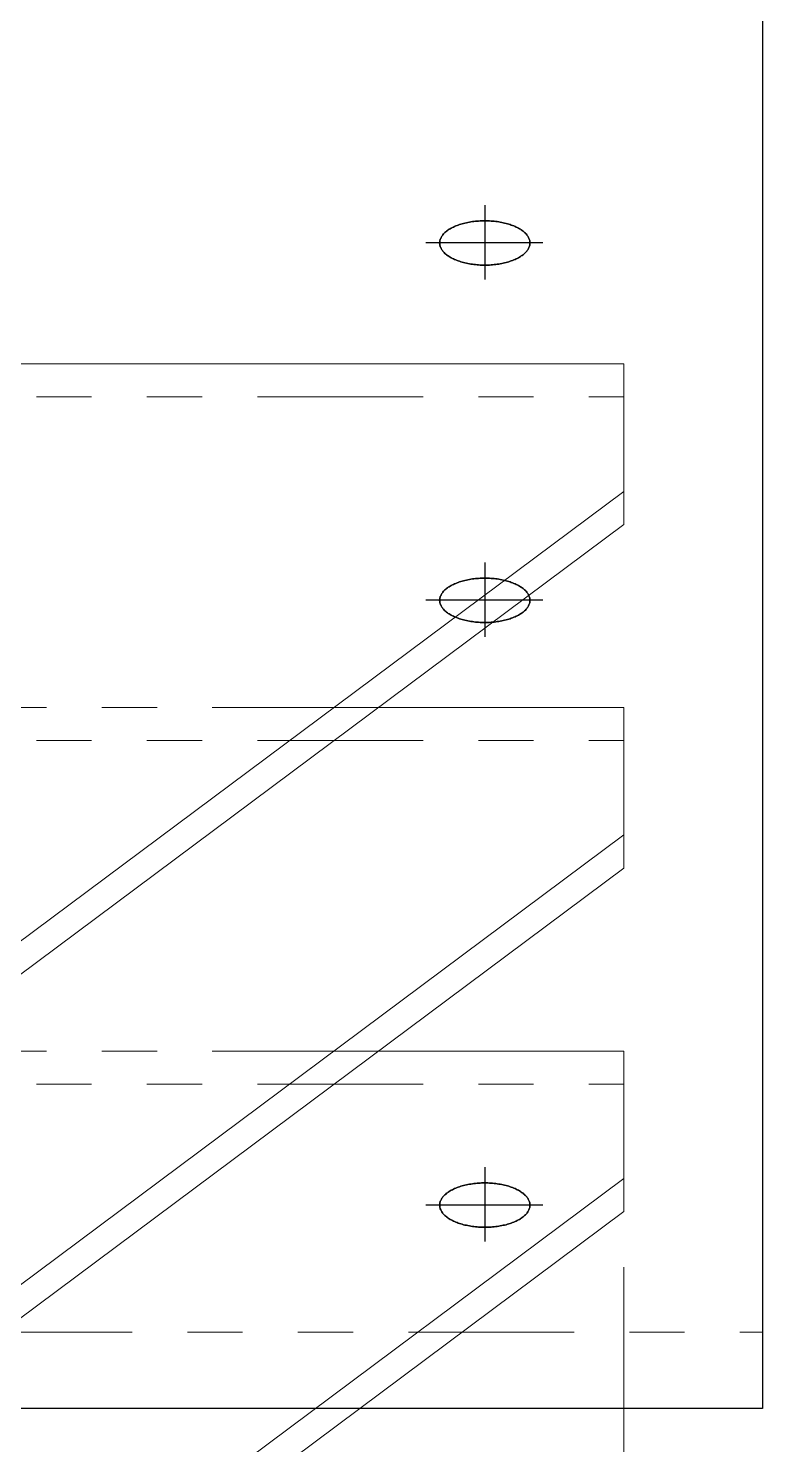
# Model space of a CAD drawing. Header units: millimetres. Extents: x -1604 to 1596, y -1101 to 1107.
# Drawn here: x -1077.1 to -971.4, y -208.9 to -4.8 of the extents above; entities that cross this region are included whole.
import ezdxf

# ---------------------------------------------------------------- set-up
doc = ezdxf.new("R2010")
doc.units = ezdxf.units.MM
doc.header["$LTSCALE"] = 8
for name, pattern in [('CENTER', [5.716318, 2.485356, -1.242678, 0.745607, -1.242678]), ('DIVIDE', [7.953138, 2.982427, -0.994142, 0.994142, -0.994142, 0.994142, -0.994142]), ('PHANTOM', [7.704603, 2.485356, -1.242678, 0.745607, -1.242678, 0.745607, -1.242678])]:
    doc.linetypes.add(name, pattern=pattern)

# ---------------------------------------------------------------- blocks, each defined once
blk = doc.blocks.new('DC_GROUP_22')
at = {"color": 4, "linetype": 'CENTER'}
for p, q in [((-1011.38, -30.31), (-1011.38, -41)), ((-1003, -35.75), (-1019.85, -35.75)), ((-1011.38, -81.79), (-1011.38, -92.49)), ((-1003, -87.24), (-1019.85, -87.24)), ((-1011.38, -168.93), (-1011.38, -179.62)), ((-1003, -174.38), (-1019.85, -174.38))]:
    blk.add_line(p, q, dxfattribs=at)
at = {"color": 4, "linetype": 'PHANTOM'}
for p, q in [((-1011.38, -30.31), (-1011.38, -41)), ((-1012.95, -32.65), (-1012.73, -32.63)), ((-1012.73, -32.63), (-1012.95, -32.65)), ((-1012.73, -32.63), (-1012.5, -32.61)), ((-1012.5, -32.61), (-1012.73, -32.63)), ((-1012.5, -32.61), (-1012.28, -32.59)), ((-1012.28, -32.59), (-1012.5, -32.61)), ((-1012.28, -32.59), (-1012.06, -32.58)), ((-1012.06, -32.58), (-1012.28, -32.59)), ((-1012.06, -32.58), (-1011.83, -32.57)), ((-1011.83, -32.57), (-1012.06, -32.58)), ((-1011.83, -32.57), (-1011.6, -32.56)), ((-1011.6, -32.56), (-1011.83, -32.57)), ((-1011.6, -32.56), (-1011.38, -32.56)), ((-1011.38, -32.56), (-1011.6, -32.56)), ((-1011.38, -32.56), (-1011.15, -32.56)), ((-1011.15, -32.56), (-1011.38, -32.56)), ((-1011.15, -32.56), (-1010.92, -32.57)), ((-1010.92, -32.57), (-1011.15, -32.56)), ((-1010.92, -32.57), (-1010.7, -32.58)), ((-1010.7, -32.58), (-1010.92, -32.57)), ((-1010.7, -32.58), (-1010.47, -32.59)), ((-1010.47, -32.59), (-1010.7, -32.58)), ((-1010.47, -32.59), (-1010.25, -32.61)), ((-1010.25, -32.61), (-1010.47, -32.59)), ((-1010.25, -32.61), (-1010.02, -32.63)), ((-1010.02, -32.63), (-1010.25, -32.61)), ((-1010.02, -32.63), (-1009.8, -32.65)), ((-1009.8, -32.65), (-1010.02, -32.63)), ((-1017.56, -34.77), (-1017.48, -34.66)), ((-1017.48, -34.66), (-1017.56, -34.77)), ((-1017.48, -34.66), (-1017.4, -34.56)), ((-1017.4, -34.56), (-1017.48, -34.66)), ((-1017.4, -34.56), (-1017.31, -34.45)), ((-1017.31, -34.45), (-1017.4, -34.56)), ((-1017.31, -34.45), (-1017.22, -34.35)), ((-1017.22, -34.35), (-1017.31, -34.45)), ((-1017.22, -34.35), (-1017.11, -34.25)), ((-1017.11, -34.25), (-1017.22, -34.35)), ((-1017.11, -34.25), (-1017, -34.16)), ((-1017, -34.16), (-1017.11, -34.25)), ((-1017, -34.16), (-1016.89, -34.06)), ((-1016.89, -34.06), (-1017, -34.16)), ((-1016.89, -34.06), (-1016.76, -33.97)), ((-1016.76, -33.97), (-1016.89, -34.06)), ((-1016.76, -33.97), (-1016.63, -33.88)), ((-1016.63, -33.88), (-1016.76, -33.97)), ((-1016.63, -33.88), (-1016.5, -33.79)), ((-1016.5, -33.79), (-1016.63, -33.88)), ((-1016.5, -33.79), (-1016.36, -33.7)), ((-1016.36, -33.7), (-1016.5, -33.79)), ((-1016.36, -33.7), (-1016.21, -33.62)), ((-1016.21, -33.62), (-1016.36, -33.7)), ((-1016.21, -33.62), (-1016.05, -33.54)), ((-1016.05, -33.54), (-1016.21, -33.62)), ((-1016.05, -33.54), (-1015.89, -33.46)), ((-1015.89, -33.46), (-1016.05, -33.54)), ((-1015.89, -33.46), (-1015.73, -33.38)), ((-1015.73, -33.38), (-1015.89, -33.46)), ((-1015.73, -33.38), (-1015.55, -33.31)), ((-1015.55, -33.31), (-1015.73, -33.38)), ((-1015.55, -33.31), (-1015.38, -33.24)), ((-1015.38, -33.24), (-1015.55, -33.31)), ((-1015.38, -33.24), (-1015.2, -33.17)), ((-1015.2, -33.17), (-1015.38, -33.24)), ((-1015.2, -33.17), (-1015.01, -33.11)), ((-1015.01, -33.11), (-1015.2, -33.17)), ((-1015.01, -33.11), (-1014.82, -33.05)), ((-1014.82, -33.05), (-1015.01, -33.11)), ((-1014.82, -33.05), (-1014.63, -32.99)), ((-1014.63, -32.99), (-1014.82, -33.05)), ((-1014.63, -32.99), (-1014.43, -32.93)), ((-1014.43, -32.93), (-1014.63, -32.99)), ((-1014.43, -32.93), (-1014.23, -32.88)), ((-1014.23, -32.88), (-1014.43, -32.93)), ((-1014.23, -32.88), (-1014.02, -32.84)), ((-1014.02, -32.84), (-1014.23, -32.88)), ((-1014.02, -32.84), (-1013.81, -32.79)), ((-1013.81, -32.79), (-1014.02, -32.84)), ((-1013.81, -32.79), (-1013.6, -32.75)), ((-1013.6, -32.75), (-1013.81, -32.79)), ((-1013.6, -32.75), (-1013.38, -32.72)), ((-1013.38, -32.72), (-1013.6, -32.75)), ((-1013.38, -32.72), (-1013.17, -32.68)), ((-1013.17, -32.68), (-1013.38, -32.72)), ((-1013.17, -32.68), (-1012.95, -32.65)), ((-1012.95, -32.65), (-1013.17, -32.68)), ((-1009.8, -32.65), (-1009.58, -32.68)), ((-1009.58, -32.68), (-1009.8, -32.65)), ((-1009.58, -32.68), (-1009.37, -32.72)), ((-1009.37, -32.72), (-1009.58, -32.68)), ((-1009.37, -32.72), (-1009.15, -32.75)), ((-1009.15, -32.75), (-1009.37, -32.72)), ((-1009.15, -32.75), (-1008.94, -32.79)), ((-1008.94, -32.79), (-1009.15, -32.75)), ((-1008.94, -32.79), (-1008.73, -32.84)), ((-1008.73, -32.84), (-1008.94, -32.79)), ((-1008.73, -32.84), (-1008.53, -32.88)), ((-1008.53, -32.88), (-1008.73, -32.84)), ((-1008.53, -32.88), (-1008.32, -32.93)), ((-1008.32, -32.93), (-1008.53, -32.88)), ((-1008.32, -32.93), (-1008.13, -32.99)), ((-1008.13, -32.99), (-1008.32, -32.93)), ((-1008.13, -32.99), (-1007.93, -33.05)), ((-1007.93, -33.05), (-1008.13, -32.99)), ((-1007.93, -33.05), (-1007.74, -33.11)), ((-1007.74, -33.11), (-1007.93, -33.05)), ((-1007.74, -33.11), (-1007.56, -33.17)), ((-1007.56, -33.17), (-1007.74, -33.11)), ((-1007.56, -33.17), (-1007.37, -33.24)), ((-1007.37, -33.24), (-1007.56, -33.17)), ((-1007.37, -33.24), (-1007.2, -33.31)), ((-1007.2, -33.31), (-1007.37, -33.24)), ((-1007.2, -33.31), (-1007.03, -33.38)), ((-1007.03, -33.38), (-1007.2, -33.31)), ((-1007.03, -33.38), (-1006.86, -33.46)), ((-1006.86, -33.46), (-1007.03, -33.38)), ((-1006.86, -33.46), (-1006.7, -33.54)), ((-1006.7, -33.54), (-1006.86, -33.46)), ((-1006.7, -33.54), (-1006.55, -33.62)), ((-1006.55, -33.62), (-1006.7, -33.54)), ((-1006.55, -33.62), (-1006.4, -33.7)), ((-1006.4, -33.7), (-1006.55, -33.62)), ((-1006.4, -33.7), (-1006.25, -33.79)), ((-1006.25, -33.79), (-1006.4, -33.7)), ((-1006.25, -33.79), (-1006.12, -33.88)), ((-1006.12, -33.88), (-1006.25, -33.79)), ((-1006.12, -33.88), (-1005.99, -33.97)), ((-1005.99, -33.97), (-1006.12, -33.88)), ((-1005.99, -33.97), (-1005.86, -34.06)), ((-1005.86, -34.06), (-1005.99, -33.97)), ((-1005.86, -34.06), (-1005.75, -34.16)), ((-1005.75, -34.16), (-1005.86, -34.06)), ((-1005.75, -34.16), (-1005.64, -34.25)), ((-1005.64, -34.25), (-1005.75, -34.16)), ((-1005.64, -34.25), (-1005.53, -34.35)), ((-1005.53, -34.35), (-1005.64, -34.25)), ((-1005.53, -34.35), (-1005.44, -34.45)), ((-1005.44, -34.45), (-1005.53, -34.35)), ((-1005.44, -34.45), (-1005.35, -34.56)), ((-1005.35, -34.56), (-1005.44, -34.45)), ((-1005.35, -34.56), (-1005.27, -34.66)), ((-1005.27, -34.66), (-1005.35, -34.56)), ((-1005.27, -34.66), (-1005.19, -34.77)), ((-1005.19, -34.77), (-1005.27, -34.66)), ((-1017.88, -35.75), (-1017.87, -35.64)), ((-1017.87, -35.64), (-1017.88, -35.75)), ((-1017.86, -35.98), (-1017.88, -35.75)), ((-1017.88, -35.75), (-1017.87, -35.87)), ((-1017.87, -35.64), (-1017.86, -35.53)), ((-1017.86, -35.53), (-1017.87, -35.64)), ((-1017.87, -35.87), (-1017.86, -35.98)), ((-1017.86, -35.53), (-1017.84, -35.42)), ((-1017.84, -35.42), (-1017.86, -35.53)), ((-1017.84, -36.09), (-1017.86, -35.98)), ((-1017.86, -35.98), (-1017.84, -36.09)), ((-1017.84, -35.42), (-1017.81, -35.31)), ((-1017.81, -35.31), (-1017.84, -35.42)), ((-1017.81, -36.2), (-1017.84, -36.09)), ((-1017.84, -36.09), (-1017.81, -36.2)), ((-1017.81, -35.31), (-1017.78, -35.2)), ((-1017.78, -35.2), (-1017.81, -35.31)), ((-1017.78, -36.31), (-1017.81, -36.2)), ((-1017.81, -36.2), (-1017.78, -36.31)), ((-1017.78, -35.2), (-1017.73, -35.09)), ((-1017.73, -35.09), (-1017.78, -35.2)), ((-1017.73, -36.42), (-1017.78, -36.31)), ((-1017.78, -36.31), (-1017.73, -36.42)), ((-1017.73, -35.09), (-1017.68, -34.98)), ((-1017.68, -34.98), (-1017.73, -35.09)), ((-1017.68, -36.53), (-1017.73, -36.42)), ((-1017.73, -36.42), (-1017.68, -36.53)), ((-1017.68, -34.98), (-1017.62, -34.87)), ((-1017.62, -34.87), (-1017.68, -34.98)), ((-1017.62, -36.63), (-1017.68, -36.53)), ((-1017.68, -36.53), (-1017.62, -36.63)), ((-1017.62, -34.87), (-1017.56, -34.77)), ((-1017.56, -34.77), (-1017.62, -34.87)), ((-1017.56, -36.74), (-1017.62, -36.63)), ((-1017.62, -36.63), (-1017.56, -36.74)), ((-1005.19, -34.77), (-1005.13, -34.87)), ((-1005.13, -34.87), (-1005.19, -34.77)), ((-1005.13, -36.63), (-1005.19, -36.74)), ((-1005.19, -36.74), (-1005.13, -36.63)), ((-1005.13, -34.87), (-1005.07, -34.98)), ((-1005.07, -34.98), (-1005.13, -34.87)), ((-1005.07, -36.53), (-1005.13, -36.63)), ((-1005.13, -36.63), (-1005.07, -36.53)), ((-1005.07, -34.98), (-1005.02, -35.09)), ((-1005.02, -35.09), (-1005.07, -34.98)), ((-1005.02, -36.42), (-1005.07, -36.53)), ((-1005.07, -36.53), (-1005.02, -36.42)), ((-1005.02, -35.09), (-1004.97, -35.2)), ((-1004.97, -35.2), (-1005.02, -35.09)), ((-1004.97, -36.31), (-1005.02, -36.42)), ((-1005.02, -36.42), (-1004.97, -36.31)), ((-1004.97, -35.2), (-1004.94, -35.31)), ((-1004.94, -35.31), (-1004.97, -35.2)), ((-1004.94, -36.2), (-1004.97, -36.31)), ((-1004.97, -36.31), (-1004.94, -36.2)), ((-1004.94, -35.31), (-1004.91, -35.42)), ((-1004.91, -35.42), (-1004.94, -35.31)), ((-1004.91, -36.09), (-1004.94, -36.2)), ((-1004.94, -36.2), (-1004.91, -36.09)), ((-1004.91, -35.42), (-1004.89, -35.53)), ((-1004.89, -35.53), (-1004.91, -35.42)), ((-1004.89, -35.98), (-1004.91, -36.09)), ((-1004.91, -36.09), (-1004.89, -35.98)), ((-1004.89, -35.53), (-1004.88, -35.64)), ((-1004.88, -35.64), (-1004.89, -35.53)), ((-1004.89, -35.98), (-1004.88, -35.75)), ((-1004.88, -35.87), (-1004.89, -35.98)), ((-1004.88, -35.64), (-1004.88, -35.75)), ((-1004.88, -35.75), (-1004.88, -35.64)), ((-1004.88, -35.75), (-1004.88, -35.87)), ((-1017.48, -36.85), (-1017.56, -36.74)), ((-1017.56, -36.74), (-1017.48, -36.85)), ((-1017.4, -36.95), (-1017.48, -36.85)), ((-1017.48, -36.85), (-1017.4, -36.95)), ((-1017.31, -37.05), (-1017.4, -36.95)), ((-1017.4, -36.95), (-1017.31, -37.05)), ((-1017.22, -37.15), (-1017.31, -37.05)), ((-1017.31, -37.05), (-1017.22, -37.15)), ((-1017.11, -37.25), (-1017.22, -37.15)), ((-1017.22, -37.15), (-1017.11, -37.25)), ((-1017, -37.35), (-1017.11, -37.25)), ((-1017.11, -37.25), (-1017, -37.35)), ((-1016.89, -37.45), (-1017, -37.35)), ((-1017, -37.35), (-1016.89, -37.45)), ((-1016.76, -37.54), (-1016.89, -37.45)), ((-1016.89, -37.45), (-1016.76, -37.54)), ((-1016.63, -37.63), (-1016.76, -37.54)), ((-1016.76, -37.54), (-1016.63, -37.63)), ((-1016.5, -37.72), (-1016.63, -37.63)), ((-1016.63, -37.63), (-1016.5, -37.72)), ((-1016.36, -37.81), (-1016.5, -37.72)), ((-1016.5, -37.72), (-1016.36, -37.81)), ((-1016.21, -37.89), (-1016.36, -37.81)), ((-1016.36, -37.81), (-1016.21, -37.89)), ((-1016.05, -37.97), (-1016.21, -37.89)), ((-1016.21, -37.89), (-1016.05, -37.97)), ((-1015.89, -38.05), (-1016.05, -37.97)), ((-1016.05, -37.97), (-1015.89, -38.05)), ((-1015.73, -38.13), (-1015.89, -38.05)), ((-1015.89, -38.05), (-1015.73, -38.13)), ((-1015.55, -38.2), (-1015.73, -38.13)), ((-1015.73, -38.13), (-1015.55, -38.2)), ((-1015.38, -38.27), (-1015.55, -38.2)), ((-1015.55, -38.2), (-1015.38, -38.27)), ((-1015.2, -38.34), (-1015.38, -38.27)), ((-1015.38, -38.27), (-1015.2, -38.34)), ((-1015.01, -38.4), (-1015.2, -38.34)), ((-1015.2, -38.34), (-1015.01, -38.4)), ((-1014.82, -38.46), (-1015.01, -38.4)), ((-1015.01, -38.4), (-1014.82, -38.46)), ((-1014.63, -38.52), (-1014.82, -38.46)), ((-1014.82, -38.46), (-1014.63, -38.52)), ((-1014.43, -38.57), (-1014.63, -38.52)), ((-1014.63, -38.52), (-1014.43, -38.57)), ((-1014.23, -38.63), (-1014.43, -38.57)), ((-1014.43, -38.57), (-1014.23, -38.63)), ((-1014.02, -38.67), (-1014.23, -38.63)), ((-1014.23, -38.63), (-1014.02, -38.67)), ((-1013.81, -38.72), (-1014.02, -38.67)), ((-1014.02, -38.67), (-1013.81, -38.72)), ((-1013.6, -38.76), (-1013.81, -38.72)), ((-1013.81, -38.72), (-1013.6, -38.76)), ((-1013.38, -38.79), (-1013.6, -38.76)), ((-1013.6, -38.76), (-1013.38, -38.79)), ((-1009.15, -38.76), (-1009.37, -38.79)), ((-1009.37, -38.79), (-1009.15, -38.76)), ((-1008.94, -38.72), (-1009.15, -38.76)), ((-1009.15, -38.76), (-1008.94, -38.72)), ((-1008.73, -38.67), (-1008.94, -38.72)), ((-1008.94, -38.72), (-1008.73, -38.67)), ((-1008.53, -38.63), (-1008.73, -38.67)), ((-1008.73, -38.67), (-1008.53, -38.63)), ((-1008.32, -38.57), (-1008.53, -38.63)), ((-1008.53, -38.63), (-1008.32, -38.57)), ((-1008.13, -38.52), (-1008.32, -38.57)), ((-1008.32, -38.57), (-1008.13, -38.52)), ((-1007.93, -38.46), (-1008.13, -38.52)), ((-1008.13, -38.52), (-1007.93, -38.46)), ((-1007.74, -38.4), (-1007.93, -38.46)), ((-1007.93, -38.46), (-1007.74, -38.4)), ((-1007.56, -38.34), (-1007.74, -38.4)), ((-1007.74, -38.4), (-1007.56, -38.34)), ((-1007.37, -38.27), (-1007.56, -38.34)), ((-1007.56, -38.34), (-1007.37, -38.27)), ((-1007.2, -38.2), (-1007.37, -38.27)), ((-1007.37, -38.27), (-1007.2, -38.2)), ((-1007.03, -38.13), (-1007.2, -38.2)), ((-1007.2, -38.2), (-1007.03, -38.13)), ((-1006.86, -38.05), (-1007.03, -38.13)), ((-1007.03, -38.13), (-1006.86, -38.05)), ((-1006.7, -37.97), (-1006.86, -38.05)), ((-1006.86, -38.05), (-1006.7, -37.97)), ((-1006.55, -37.89), (-1006.7, -37.97)), ((-1006.7, -37.97), (-1006.55, -37.89)), ((-1006.4, -37.81), (-1006.55, -37.89)), ((-1006.55, -37.89), (-1006.4, -37.81)), ((-1006.25, -37.72), (-1006.4, -37.81)), ((-1006.4, -37.81), (-1006.25, -37.72)), ((-1006.12, -37.63), (-1006.25, -37.72)), ((-1006.25, -37.72), (-1006.12, -37.63)), ((-1005.99, -37.54), (-1006.12, -37.63)), ((-1006.12, -37.63), (-1005.99, -37.54)), ((-1005.86, -37.45), (-1005.99, -37.54)), ((-1005.99, -37.54), (-1005.86, -37.45)), ((-1005.75, -37.35), (-1005.86, -37.45)), ((-1005.86, -37.45), (-1005.75, -37.35)), ((-1005.64, -37.25), (-1005.75, -37.35)), ((-1005.75, -37.35), (-1005.64, -37.25)), ((-1005.53, -37.15), (-1005.64, -37.25)), ((-1005.64, -37.25), (-1005.53, -37.15)), ((-1005.44, -37.05), (-1005.53, -37.15)), ((-1005.53, -37.15), (-1005.44, -37.05)), ((-1005.35, -36.95), (-1005.44, -37.05)), ((-1005.44, -37.05), (-1005.35, -36.95)), ((-1005.27, -36.85), (-1005.35, -36.95)), ((-1005.35, -36.95), (-1005.27, -36.85)), ((-1005.19, -36.74), (-1005.27, -36.85)), ((-1005.27, -36.85), (-1005.19, -36.74)), ((-1013.17, -38.82), (-1013.38, -38.79)), ((-1013.38, -38.79), (-1013.17, -38.82)), ((-1012.95, -38.85), (-1013.17, -38.82)), ((-1013.17, -38.82), (-1012.95, -38.85)), ((-1012.73, -38.88), (-1012.95, -38.85)), ((-1012.95, -38.85), (-1012.73, -38.88)), ((-1012.5, -38.9), (-1012.73, -38.88)), ((-1012.73, -38.88), (-1012.5, -38.9)), ((-1012.28, -38.92), (-1012.5, -38.9)), ((-1012.5, -38.9), (-1012.28, -38.92)), ((-1012.06, -38.93), (-1012.28, -38.92)), ((-1012.28, -38.92), (-1012.06, -38.93)), ((-1011.83, -38.94), (-1012.06, -38.93)), ((-1012.06, -38.93), (-1011.83, -38.94)), ((-1011.6, -38.95), (-1011.83, -38.94)), ((-1011.83, -38.94), (-1011.6, -38.95)), ((-1011.38, -38.95), (-1011.6, -38.95)), ((-1011.6, -38.95), (-1011.38, -38.95)), ((-1011.15, -38.95), (-1011.38, -38.95)), ((-1011.38, -38.95), (-1011.15, -38.95)), ((-1010.92, -38.94), (-1011.15, -38.95)), ((-1011.15, -38.95), (-1010.92, -38.94)), ((-1010.7, -38.93), (-1010.92, -38.94)), ((-1010.92, -38.94), (-1010.7, -38.93)), ((-1010.47, -38.92), (-1010.7, -38.93)), ((-1010.7, -38.93), (-1010.47, -38.92)), ((-1010.25, -38.9), (-1010.47, -38.92)), ((-1010.47, -38.92), (-1010.25, -38.9)), ((-1010.02, -38.88), (-1010.25, -38.9)), ((-1010.25, -38.9), (-1010.02, -38.88)), ((-1009.8, -38.85), (-1010.02, -38.88)), ((-1010.02, -38.88), (-1009.8, -38.85)), ((-1009.58, -38.82), (-1009.8, -38.85)), ((-1009.8, -38.85), (-1009.58, -38.82)), ((-1009.37, -38.79), (-1009.58, -38.82)), ((-1009.58, -38.82), (-1009.37, -38.79)), ((-1011.38, -81.79), (-1011.38, -92.49)), ((-1017.11, -85.74), (-1017, -85.65)), ((-1017, -85.65), (-1017.11, -85.74)), ((-1017, -85.65), (-1016.89, -85.55)), ((-1016.89, -85.55), (-1017, -85.65)), ((-1016.89, -85.55), (-1016.76, -85.46)), ((-1016.76, -85.46), (-1016.89, -85.55)), ((-1016.76, -85.46), (-1016.63, -85.36)), ((-1016.63, -85.36), (-1016.76, -85.46)), ((-1016.63, -85.36), (-1016.5, -85.28)), ((-1016.5, -85.28), (-1016.63, -85.36)), ((-1016.5, -85.28), (-1016.36, -85.19)), ((-1016.36, -85.19), (-1016.5, -85.28)), ((-1016.36, -85.19), (-1016.21, -85.11)), ((-1016.21, -85.11), (-1016.36, -85.19)), ((-1016.21, -85.11), (-1016.05, -85.02)), ((-1016.05, -85.02), (-1016.21, -85.11)), ((-1016.05, -85.02), (-1015.89, -84.94)), ((-1015.89, -84.94), (-1016.05, -85.02)), ((-1015.89, -84.94), (-1015.73, -84.87)), ((-1015.73, -84.87), (-1015.89, -84.94)), ((-1015.73, -84.87), (-1015.55, -84.8)), ((-1015.55, -84.8), (-1015.73, -84.87)), ((-1015.55, -84.8), (-1015.38, -84.73)), ((-1015.38, -84.73), (-1015.55, -84.8)), ((-1015.38, -84.73), (-1015.2, -84.66)), ((-1015.2, -84.66), (-1015.38, -84.73)), ((-1015.2, -84.66), (-1015.01, -84.59)), ((-1015.01, -84.59), (-1015.2, -84.66)), ((-1015.01, -84.59), (-1014.82, -84.53)), ((-1014.82, -84.53), (-1015.01, -84.59)), ((-1014.82, -84.53), (-1014.63, -84.48)), ((-1014.63, -84.48), (-1014.82, -84.53)), ((-1014.63, -84.48), (-1014.43, -84.42)), ((-1014.43, -84.42), (-1014.63, -84.48)), ((-1014.43, -84.42), (-1014.23, -84.37)), ((-1014.23, -84.37), (-1014.43, -84.42)), ((-1014.23, -84.37), (-1014.02, -84.32)), ((-1014.02, -84.32), (-1014.23, -84.37)), ((-1014.02, -84.32), (-1013.81, -84.28)), ((-1013.81, -84.28), (-1014.02, -84.32)), ((-1013.81, -84.28), (-1013.6, -84.24)), ((-1013.6, -84.24), (-1013.81, -84.28)), ((-1013.6, -84.24), (-1013.38, -84.2)), ((-1013.38, -84.2), (-1013.6, -84.24)), ((-1013.38, -84.2), (-1013.17, -84.17)), ((-1013.17, -84.17), (-1013.38, -84.2)), ((-1013.17, -84.17), (-1012.95, -84.14)), ((-1012.95, -84.14), (-1013.17, -84.17)), ((-1012.95, -84.14), (-1012.73, -84.12)), ((-1012.73, -84.12), (-1012.95, -84.14)), ((-1012.73, -84.12), (-1012.5, -84.1)), ((-1012.5, -84.1), (-1012.73, -84.12)), ((-1012.5, -84.1), (-1012.28, -84.08)), ((-1012.28, -84.08), (-1012.5, -84.1)), ((-1012.28, -84.08), (-1012.06, -84.07)), ((-1012.06, -84.07), (-1012.28, -84.08)), ((-1012.06, -84.07), (-1011.83, -84.06)), ((-1011.83, -84.06), (-1012.06, -84.07)), ((-1011.83, -84.06), (-1011.6, -84.05)), ((-1011.6, -84.05), (-1011.83, -84.06)), ((-1011.6, -84.05), (-1011.38, -84.05)), ((-1011.38, -84.05), (-1011.6, -84.05)), ((-1011.38, -84.05), (-1011.15, -84.05)), ((-1011.15, -84.05), (-1011.38, -84.05)), ((-1011.15, -84.05), (-1010.92, -84.06)), ((-1010.92, -84.06), (-1011.15, -84.05)), ((-1010.92, -84.06), (-1010.7, -84.07)), ((-1010.7, -84.07), (-1010.92, -84.06)), ((-1010.7, -84.07), (-1010.47, -84.08)), ((-1010.47, -84.08), (-1010.7, -84.07)), ((-1010.47, -84.08), (-1010.25, -84.1)), ((-1010.25, -84.1), (-1010.47, -84.08)), ((-1010.25, -84.1), (-1010.02, -84.12)), ((-1010.02, -84.12), (-1010.25, -84.1)), ((-1010.02, -84.12), (-1009.8, -84.14)), ((-1009.8, -84.14), (-1010.02, -84.12)), ((-1009.8, -84.14), (-1009.58, -84.17)), ((-1009.58, -84.17), (-1009.8, -84.14)), ((-1009.58, -84.17), (-1009.37, -84.2)), ((-1009.37, -84.2), (-1009.58, -84.17)), ((-1009.37, -84.2), (-1009.15, -84.24)), ((-1009.15, -84.24), (-1009.37, -84.2)), ((-1009.15, -84.24), (-1008.94, -84.28)), ((-1008.94, -84.28), (-1009.15, -84.24)), ((-1008.94, -84.28), (-1008.73, -84.32)), ((-1008.73, -84.32), (-1008.94, -84.28)), ((-1008.73, -84.32), (-1008.53, -84.37)), ((-1008.53, -84.37), (-1008.73, -84.32)), ((-1008.53, -84.37), (-1008.32, -84.42)), ((-1008.32, -84.42), (-1008.53, -84.37)), ((-1008.32, -84.42), (-1008.13, -84.48)), ((-1008.13, -84.48), (-1008.32, -84.42)), ((-1008.13, -84.48), (-1007.93, -84.53)), ((-1007.93, -84.53), (-1008.13, -84.48)), ((-1007.93, -84.53), (-1007.74, -84.59)), ((-1007.74, -84.59), (-1007.93, -84.53)), ((-1007.74, -84.59), (-1007.56, -84.66)), ((-1007.56, -84.66), (-1007.74, -84.59)), ((-1007.56, -84.66), (-1007.37, -84.73)), ((-1007.37, -84.73), (-1007.56, -84.66)), ((-1007.37, -84.73), (-1007.2, -84.8)), ((-1007.2, -84.8), (-1007.37, -84.73)), ((-1007.2, -84.8), (-1007.03, -84.87)), ((-1007.03, -84.87), (-1007.2, -84.8)), ((-1007.03, -84.87), (-1006.86, -84.94)), ((-1006.86, -84.94), (-1007.03, -84.87)), ((-1006.86, -84.94), (-1006.7, -85.02)), ((-1006.7, -85.02), (-1006.86, -84.94)), ((-1006.7, -85.02), (-1006.55, -85.11)), ((-1006.55, -85.11), (-1006.7, -85.02)), ((-1006.55, -85.11), (-1006.4, -85.19)), ((-1006.4, -85.19), (-1006.55, -85.11)), ((-1006.4, -85.19), (-1006.25, -85.28)), ((-1006.25, -85.28), (-1006.4, -85.19)), ((-1006.25, -85.28), (-1006.12, -85.36)), ((-1006.12, -85.36), (-1006.25, -85.28)), ((-1006.12, -85.36), (-1005.99, -85.46)), ((-1005.99, -85.46), (-1006.12, -85.36)), ((-1005.99, -85.46), (-1005.86, -85.55)), ((-1005.86, -85.55), (-1005.99, -85.46)), ((-1005.86, -85.55), (-1005.75, -85.65)), ((-1005.75, -85.65), (-1005.86, -85.55)), ((-1005.75, -85.65), (-1005.64, -85.74)), ((-1005.64, -85.74), (-1005.75, -85.65)), ((-1017.88, -87.24), (-1017.87, -87.13)), ((-1017.87, -87.13), (-1017.88, -87.24)), ((-1017.86, -87.47), (-1017.88, -87.24)), ((-1017.88, -87.24), (-1017.87, -87.35)), ((-1017.87, -87.13), (-1017.86, -87.02)), ((-1017.86, -87.02), (-1017.87, -87.13)), ((-1017.87, -87.35), (-1017.86, -87.47)), ((-1017.86, -87.02), (-1017.84, -86.91)), ((-1017.84, -86.91), (-1017.86, -87.02)), ((-1017.84, -87.58), (-1017.86, -87.47)), ((-1017.86, -87.47), (-1017.84, -87.58)), ((-1017.84, -86.91), (-1017.81, -86.8)), ((-1017.81, -86.8), (-1017.84, -86.91)), ((-1017.81, -87.69), (-1017.84, -87.58)), ((-1017.84, -87.58), (-1017.81, -87.69)), ((-1017.81, -86.8), (-1017.78, -86.69)), ((-1017.78, -86.69), (-1017.81, -86.8)), ((-1017.78, -87.8), (-1017.81, -87.69)), ((-1017.81, -87.69), (-1017.78, -87.8)), ((-1017.78, -86.69), (-1017.73, -86.58)), ((-1017.73, -86.58), (-1017.78, -86.69)), ((-1017.73, -86.58), (-1017.68, -86.47)), ((-1017.68, -86.47), (-1017.73, -86.58)), ((-1017.68, -86.47), (-1017.62, -86.36)), ((-1017.62, -86.36), (-1017.68, -86.47)), ((-1017.62, -86.36), (-1017.56, -86.26)), ((-1017.56, -86.26), (-1017.62, -86.36)), ((-1017.56, -86.26), (-1017.48, -86.15)), ((-1017.48, -86.15), (-1017.56, -86.26)), ((-1017.48, -86.15), (-1017.4, -86.05)), ((-1017.4, -86.05), (-1017.48, -86.15)), ((-1017.4, -86.05), (-1017.31, -85.94)), ((-1017.31, -85.94), (-1017.4, -86.05)), ((-1017.31, -85.94), (-1017.22, -85.84)), ((-1017.22, -85.84), (-1017.31, -85.94)), ((-1017.22, -85.84), (-1017.11, -85.74)), ((-1017.11, -85.74), (-1017.22, -85.84)), ((-1005.64, -85.74), (-1005.53, -85.84)), ((-1005.53, -85.84), (-1005.64, -85.74)), ((-1005.53, -85.84), (-1005.44, -85.94)), ((-1005.44, -85.94), (-1005.53, -85.84)), ((-1005.44, -85.94), (-1005.35, -86.05)), ((-1005.35, -86.05), (-1005.44, -85.94)), ((-1005.35, -86.05), (-1005.27, -86.15)), ((-1005.27, -86.15), (-1005.35, -86.05)), ((-1005.27, -86.15), (-1005.19, -86.26)), ((-1005.19, -86.26), (-1005.27, -86.15)), ((-1005.19, -86.26), (-1005.13, -86.36)), ((-1005.13, -86.36), (-1005.19, -86.26)), ((-1005.13, -86.36), (-1005.07, -86.47)), ((-1005.07, -86.47), (-1005.13, -86.36)), ((-1005.07, -86.47), (-1005.02, -86.58)), ((-1005.02, -86.58), (-1005.07, -86.47)), ((-1005.02, -86.58), (-1004.97, -86.69)), ((-1004.97, -86.69), (-1005.02, -86.58)), ((-1004.97, -86.69), (-1004.94, -86.8)), ((-1004.94, -86.8), (-1004.97, -86.69)), ((-1004.94, -87.69), (-1004.97, -87.8)), ((-1004.97, -87.8), (-1004.94, -87.69)), ((-1004.94, -86.8), (-1004.91, -86.91)), ((-1004.91, -86.91), (-1004.94, -86.8)), ((-1004.91, -87.58), (-1004.94, -87.69)), ((-1004.94, -87.69), (-1004.91, -87.58)), ((-1004.91, -86.91), (-1004.89, -87.02)), ((-1004.89, -87.02), (-1004.91, -86.91)), ((-1004.89, -87.47), (-1004.91, -87.58)), ((-1004.91, -87.58), (-1004.89, -87.47)), ((-1004.89, -87.02), (-1004.88, -87.13)), ((-1004.88, -87.13), (-1004.89, -87.02)), ((-1004.89, -87.47), (-1004.88, -87.24)), ((-1004.88, -87.35), (-1004.89, -87.47)), ((-1004.88, -87.13), (-1004.88, -87.24)), ((-1004.88, -87.24), (-1004.88, -87.13)), ((-1004.88, -87.24), (-1004.88, -87.35)), ((-1017.73, -87.91), (-1017.78, -87.8)), ((-1017.78, -87.8), (-1017.73, -87.91)), ((-1017.68, -88.02), (-1017.73, -87.91)), ((-1017.73, -87.91), (-1017.68, -88.02)), ((-1017.62, -88.12), (-1017.68, -88.02)), ((-1017.68, -88.02), (-1017.62, -88.12)), ((-1017.56, -88.23), (-1017.62, -88.12)), ((-1017.62, -88.12), (-1017.56, -88.23)), ((-1017.48, -88.34), (-1017.56, -88.23)), ((-1017.56, -88.23), (-1017.48, -88.34)), ((-1017.4, -88.44), (-1017.48, -88.34)), ((-1017.48, -88.34), (-1017.4, -88.44)), ((-1017.31, -88.54), (-1017.4, -88.44)), ((-1017.4, -88.44), (-1017.31, -88.54)), ((-1017.22, -88.64), (-1017.31, -88.54)), ((-1017.31, -88.54), (-1017.22, -88.64)), ((-1017.11, -88.74), (-1017.22, -88.64)), ((-1017.22, -88.64), (-1017.11, -88.74)), ((-1017, -88.84), (-1017.11, -88.74)), ((-1017.11, -88.74), (-1017, -88.84)), ((-1016.89, -88.94), (-1017, -88.84)), ((-1017, -88.84), (-1016.89, -88.94)), ((-1016.76, -89.03), (-1016.89, -88.94)), ((-1016.89, -88.94), (-1016.76, -89.03)), ((-1016.63, -89.12), (-1016.76, -89.03)), ((-1016.76, -89.03), (-1016.63, -89.12)), ((-1016.5, -89.21), (-1016.63, -89.12)), ((-1016.63, -89.12), (-1016.5, -89.21)), ((-1016.36, -89.3), (-1016.5, -89.21)), ((-1016.5, -89.21), (-1016.36, -89.3)), ((-1016.21, -89.38), (-1016.36, -89.3)), ((-1016.36, -89.3), (-1016.21, -89.38)), ((-1016.05, -89.46), (-1016.21, -89.38)), ((-1016.21, -89.38), (-1016.05, -89.46)), ((-1015.89, -89.54), (-1016.05, -89.46)), ((-1016.05, -89.46), (-1015.89, -89.54)), ((-1015.73, -89.62), (-1015.89, -89.54)), ((-1015.89, -89.54), (-1015.73, -89.62)), ((-1015.55, -89.69), (-1015.73, -89.62)), ((-1015.73, -89.62), (-1015.55, -89.69)), ((-1015.38, -89.76), (-1015.55, -89.69)), ((-1015.55, -89.69), (-1015.38, -89.76)), ((-1015.2, -89.83), (-1015.38, -89.76)), ((-1015.38, -89.76), (-1015.2, -89.83)), ((-1007.37, -89.76), (-1007.56, -89.83)), ((-1007.56, -89.83), (-1007.37, -89.76)), ((-1007.2, -89.69), (-1007.37, -89.76)), ((-1007.37, -89.76), (-1007.2, -89.69)), ((-1007.03, -89.62), (-1007.2, -89.69)), ((-1007.2, -89.69), (-1007.03, -89.62)), ((-1006.86, -89.54), (-1007.03, -89.62)), ((-1007.03, -89.62), (-1006.86, -89.54)), ((-1006.7, -89.46), (-1006.86, -89.54)), ((-1006.86, -89.54), (-1006.7, -89.46)), ((-1006.55, -89.38), (-1006.7, -89.46)), ((-1006.7, -89.46), (-1006.55, -89.38)), ((-1006.4, -89.3), (-1006.55, -89.38)), ((-1006.55, -89.38), (-1006.4, -89.3)), ((-1006.25, -89.21), (-1006.4, -89.3)), ((-1006.4, -89.3), (-1006.25, -89.21)), ((-1006.12, -89.12), (-1006.25, -89.21)), ((-1006.25, -89.21), (-1006.12, -89.12)), ((-1005.99, -89.03), (-1006.12, -89.12)), ((-1006.12, -89.12), (-1005.99, -89.03)), ((-1005.86, -88.94), (-1005.99, -89.03)), ((-1005.99, -89.03), (-1005.86, -88.94)), ((-1005.75, -88.84), (-1005.86, -88.94)), ((-1005.86, -88.94), (-1005.75, -88.84)), ((-1005.64, -88.74), (-1005.75, -88.84)), ((-1005.75, -88.84), (-1005.64, -88.74)), ((-1005.53, -88.64), (-1005.64, -88.74)), ((-1005.64, -88.74), (-1005.53, -88.64)), ((-1005.44, -88.54), (-1005.53, -88.64)), ((-1005.53, -88.64), (-1005.44, -88.54)), ((-1005.35, -88.44), (-1005.44, -88.54)), ((-1005.44, -88.54), (-1005.35, -88.44)), ((-1005.27, -88.34), (-1005.35, -88.44)), ((-1005.35, -88.44), (-1005.27, -88.34)), ((-1005.19, -88.23), (-1005.27, -88.34)), ((-1005.27, -88.34), (-1005.19, -88.23)), ((-1005.13, -88.12), (-1005.19, -88.23)), ((-1005.19, -88.23), (-1005.13, -88.12)), ((-1005.07, -88.02), (-1005.13, -88.12)), ((-1005.13, -88.12), (-1005.07, -88.02)), ((-1005.02, -87.91), (-1005.07, -88.02)), ((-1005.07, -88.02), (-1005.02, -87.91)), ((-1004.97, -87.8), (-1005.02, -87.91)), ((-1005.02, -87.91), (-1004.97, -87.8)), ((-1015.01, -89.89), (-1015.2, -89.83)), ((-1015.2, -89.83), (-1015.01, -89.89)), ((-1014.82, -89.95), (-1015.01, -89.89)), ((-1015.01, -89.89), (-1014.82, -89.95)), ((-1014.63, -90.01), (-1014.82, -89.95)), ((-1014.82, -89.95), (-1014.63, -90.01)), ((-1014.43, -90.06), (-1014.63, -90.01)), ((-1014.63, -90.01), (-1014.43, -90.06)), ((-1014.23, -90.11), (-1014.43, -90.06)), ((-1014.43, -90.06), (-1014.23, -90.11)), ((-1014.02, -90.16), (-1014.23, -90.11)), ((-1014.23, -90.11), (-1014.02, -90.16)), ((-1013.81, -90.2), (-1014.02, -90.16)), ((-1014.02, -90.16), (-1013.81, -90.2)), ((-1013.6, -90.24), (-1013.81, -90.2)), ((-1013.81, -90.2), (-1013.6, -90.24)), ((-1013.38, -90.28), (-1013.6, -90.24)), ((-1013.6, -90.24), (-1013.38, -90.28)), ((-1013.17, -90.31), (-1013.38, -90.28)), ((-1013.38, -90.28), (-1013.17, -90.31)), ((-1012.95, -90.34), (-1013.17, -90.31)), ((-1013.17, -90.31), (-1012.95, -90.34)), ((-1012.73, -90.37), (-1012.95, -90.34)), ((-1012.95, -90.34), (-1012.73, -90.37)), ((-1012.5, -90.39), (-1012.73, -90.37)), ((-1012.73, -90.37), (-1012.5, -90.39)), ((-1012.28, -90.41), (-1012.5, -90.39)), ((-1012.5, -90.39), (-1012.28, -90.41)), ((-1012.06, -90.42), (-1012.28, -90.41)), ((-1012.28, -90.41), (-1012.06, -90.42)), ((-1011.83, -90.43), (-1012.06, -90.42)), ((-1012.06, -90.42), (-1011.83, -90.43)), ((-1011.6, -90.43), (-1011.83, -90.43)), ((-1011.83, -90.43), (-1011.6, -90.43)), ((-1011.38, -90.44), (-1011.6, -90.43)), ((-1011.6, -90.43), (-1011.38, -90.44)), ((-1011.15, -90.43), (-1011.38, -90.44)), ((-1011.38, -90.44), (-1011.15, -90.43)), ((-1010.92, -90.43), (-1011.15, -90.43)), ((-1011.15, -90.43), (-1010.92, -90.43)), ((-1010.7, -90.42), (-1010.92, -90.43)), ((-1010.92, -90.43), (-1010.7, -90.42)), ((-1010.47, -90.41), (-1010.7, -90.42)), ((-1010.7, -90.42), (-1010.47, -90.41)), ((-1010.25, -90.39), (-1010.47, -90.41)), ((-1010.47, -90.41), (-1010.25, -90.39)), ((-1010.02, -90.37), (-1010.25, -90.39)), ((-1010.25, -90.39), (-1010.02, -90.37)), ((-1009.8, -90.34), (-1010.02, -90.37)), ((-1010.02, -90.37), (-1009.8, -90.34)), ((-1009.58, -90.31), (-1009.8, -90.34)), ((-1009.8, -90.34), (-1009.58, -90.31)), ((-1009.37, -90.28), (-1009.58, -90.31)), ((-1009.58, -90.31), (-1009.37, -90.28)), ((-1009.15, -90.24), (-1009.37, -90.28)), ((-1009.37, -90.28), (-1009.15, -90.24)), ((-1008.94, -90.2), (-1009.15, -90.24)), ((-1009.15, -90.24), (-1008.94, -90.2)), ((-1008.73, -90.16), (-1008.94, -90.2)), ((-1008.94, -90.2), (-1008.73, -90.16)), ((-1008.53, -90.11), (-1008.73, -90.16)), ((-1008.73, -90.16), (-1008.53, -90.11)), ((-1008.32, -90.06), (-1008.53, -90.11)), ((-1008.53, -90.11), (-1008.32, -90.06)), ((-1008.13, -90.01), (-1008.32, -90.06)), ((-1008.32, -90.06), (-1008.13, -90.01)), ((-1007.93, -89.95), (-1008.13, -90.01)), ((-1008.13, -90.01), (-1007.93, -89.95)), ((-1007.74, -89.89), (-1007.93, -89.95)), ((-1007.93, -89.95), (-1007.74, -89.89)), ((-1007.56, -89.83), (-1007.74, -89.89)), ((-1007.74, -89.89), (-1007.56, -89.83)), ((-1011.38, -168.93), (-1011.38, -179.62)), ((-1014.02, -171.46), (-1013.81, -171.41)), ((-1013.81, -171.41), (-1014.02, -171.46)), ((-1013.81, -171.41), (-1013.6, -171.37)), ((-1013.6, -171.37), (-1013.81, -171.41)), ((-1013.6, -171.37), (-1013.38, -171.34)), ((-1013.38, -171.34), (-1013.6, -171.37)), ((-1013.38, -171.34), (-1013.17, -171.31)), ((-1013.17, -171.31), (-1013.38, -171.34)), ((-1013.17, -171.31), (-1012.95, -171.28)), ((-1012.95, -171.28), (-1013.17, -171.31)), ((-1012.95, -171.28), (-1012.73, -171.25)), ((-1012.73, -171.25), (-1012.95, -171.28)), ((-1012.73, -171.25), (-1012.5, -171.23)), ((-1012.5, -171.23), (-1012.73, -171.25)), ((-1012.5, -171.23), (-1012.28, -171.21)), ((-1012.28, -171.21), (-1012.5, -171.23)), ((-1012.28, -171.21), (-1012.06, -171.2)), ((-1012.06, -171.2), (-1012.28, -171.21)), ((-1012.06, -171.2), (-1011.83, -171.19)), ((-1011.83, -171.19), (-1012.06, -171.2)), ((-1011.83, -171.19), (-1011.6, -171.18)), ((-1011.6, -171.18), (-1011.83, -171.19)), ((-1011.6, -171.18), (-1011.38, -171.18)), ((-1011.38, -171.18), (-1011.6, -171.18)), ((-1011.38, -171.18), (-1011.15, -171.18)), ((-1011.15, -171.18), (-1011.38, -171.18)), ((-1011.15, -171.18), (-1010.92, -171.19)), ((-1010.92, -171.19), (-1011.15, -171.18)), ((-1010.92, -171.19), (-1010.7, -171.2)), ((-1010.7, -171.2), (-1010.92, -171.19)), ((-1010.7, -171.2), (-1010.47, -171.21)), ((-1010.47, -171.21), (-1010.7, -171.2)), ((-1010.47, -171.21), (-1010.25, -171.23)), ((-1010.25, -171.23), (-1010.47, -171.21)), ((-1010.25, -171.23), (-1010.02, -171.25)), ((-1010.02, -171.25), (-1010.25, -171.23)), ((-1010.02, -171.25), (-1009.8, -171.28)), ((-1009.8, -171.28), (-1010.02, -171.25)), ((-1009.8, -171.28), (-1009.58, -171.31)), ((-1009.58, -171.31), (-1009.8, -171.28)), ((-1009.58, -171.31), (-1009.37, -171.34)), ((-1009.37, -171.34), (-1009.58, -171.31)), ((-1009.37, -171.34), (-1009.15, -171.37)), ((-1009.15, -171.37), (-1009.37, -171.34)), ((-1009.15, -171.37), (-1008.94, -171.41)), ((-1008.94, -171.41), (-1009.15, -171.37)), ((-1008.94, -171.41), (-1008.73, -171.46)), ((-1008.73, -171.46), (-1008.94, -171.41)), ((-1017.62, -173.5), (-1017.56, -173.39)), ((-1017.56, -173.39), (-1017.62, -173.5)), ((-1017.56, -173.39), (-1017.48, -173.28)), ((-1017.48, -173.28), (-1017.56, -173.39)), ((-1017.48, -173.28), (-1017.4, -173.18)), ((-1017.4, -173.18), (-1017.48, -173.28)), ((-1017.4, -173.18), (-1017.31, -173.08)), ((-1017.31, -173.08), (-1017.4, -173.18)), ((-1017.31, -173.08), (-1017.22, -172.98)), ((-1017.22, -172.98), (-1017.31, -173.08)), ((-1017.22, -172.98), (-1017.11, -172.88)), ((-1017.11, -172.88), (-1017.22, -172.98)), ((-1017.11, -172.88), (-1017, -172.78)), ((-1017, -172.78), (-1017.11, -172.88)), ((-1017, -172.78), (-1016.89, -172.68)), ((-1016.89, -172.68), (-1017, -172.78)), ((-1016.89, -172.68), (-1016.76, -172.59)), ((-1016.76, -172.59), (-1016.89, -172.68)), ((-1016.76, -172.59), (-1016.63, -172.5)), ((-1016.63, -172.5), (-1016.76, -172.59)), ((-1016.63, -172.5), (-1016.5, -172.41)), ((-1016.5, -172.41), (-1016.63, -172.5)), ((-1016.5, -172.41), (-1016.36, -172.32)), ((-1016.36, -172.32), (-1016.5, -172.41)), ((-1016.36, -172.32), (-1016.21, -172.24)), ((-1016.21, -172.24), (-1016.36, -172.32)), ((-1016.21, -172.24), (-1016.05, -172.16)), ((-1016.05, -172.16), (-1016.21, -172.24)), ((-1016.05, -172.16), (-1015.89, -172.08)), ((-1015.89, -172.08), (-1016.05, -172.16)), ((-1015.89, -172.08), (-1015.73, -172)), ((-1015.73, -172), (-1015.89, -172.08)), ((-1015.73, -172), (-1015.55, -171.93)), ((-1015.55, -171.93), (-1015.73, -172)), ((-1015.55, -171.93), (-1015.38, -171.86)), ((-1015.38, -171.86), (-1015.55, -171.93)), ((-1015.38, -171.86), (-1015.2, -171.79)), ((-1015.2, -171.79), (-1015.38, -171.86)), ((-1015.2, -171.79), (-1015.01, -171.73)), ((-1015.01, -171.73), (-1015.2, -171.79)), ((-1015.01, -171.73), (-1014.82, -171.67)), ((-1014.82, -171.67), (-1015.01, -171.73)), ((-1014.82, -171.67), (-1014.63, -171.61)), ((-1014.63, -171.61), (-1014.82, -171.67)), ((-1014.63, -171.61), (-1014.43, -171.56)), ((-1014.43, -171.56), (-1014.63, -171.61)), ((-1014.43, -171.56), (-1014.23, -171.51)), ((-1014.23, -171.51), (-1014.43, -171.56)), ((-1014.23, -171.51), (-1014.02, -171.46)), ((-1014.02, -171.46), (-1014.23, -171.51)), ((-1008.73, -171.46), (-1008.53, -171.51)), ((-1008.53, -171.51), (-1008.73, -171.46)), ((-1008.53, -171.51), (-1008.32, -171.56)), ((-1008.32, -171.56), (-1008.53, -171.51)), ((-1008.32, -171.56), (-1008.13, -171.61)), ((-1008.13, -171.61), (-1008.32, -171.56)), ((-1008.13, -171.61), (-1007.93, -171.67)), ((-1007.93, -171.67), (-1008.13, -171.61)), ((-1007.93, -171.67), (-1007.74, -171.73)), ((-1007.74, -171.73), (-1007.93, -171.67)), ((-1007.74, -171.73), (-1007.56, -171.79)), ((-1007.56, -171.79), (-1007.74, -171.73)), ((-1007.56, -171.79), (-1007.37, -171.86)), ((-1007.37, -171.86), (-1007.56, -171.79)), ((-1007.37, -171.86), (-1007.2, -171.93)), ((-1007.2, -171.93), (-1007.37, -171.86)), ((-1007.2, -171.93), (-1007.03, -172)), ((-1007.03, -172), (-1007.2, -171.93)), ((-1007.03, -172), (-1006.86, -172.08)), ((-1006.86, -172.08), (-1007.03, -172)), ((-1006.86, -172.08), (-1006.7, -172.16)), ((-1006.7, -172.16), (-1006.86, -172.08)), ((-1006.7, -172.16), (-1006.55, -172.24)), ((-1006.55, -172.24), (-1006.7, -172.16)), ((-1006.55, -172.24), (-1006.4, -172.32)), ((-1006.4, -172.32), (-1006.55, -172.24)), ((-1006.4, -172.32), (-1006.25, -172.41)), ((-1006.25, -172.41), (-1006.4, -172.32)), ((-1006.25, -172.41), (-1006.12, -172.5)), ((-1006.12, -172.5), (-1006.25, -172.41)), ((-1006.12, -172.5), (-1005.99, -172.59)), ((-1005.99, -172.59), (-1006.12, -172.5)), ((-1005.99, -172.59), (-1005.86, -172.68)), ((-1005.86, -172.68), (-1005.99, -172.59)), ((-1005.86, -172.68), (-1005.75, -172.78)), ((-1005.75, -172.78), (-1005.86, -172.68)), ((-1005.75, -172.78), (-1005.64, -172.88)), ((-1005.64, -172.88), (-1005.75, -172.78)), ((-1005.64, -172.88), (-1005.53, -172.98)), ((-1005.53, -172.98), (-1005.64, -172.88)), ((-1005.53, -172.98), (-1005.44, -173.08)), ((-1005.44, -173.08), (-1005.53, -172.98)), ((-1005.44, -173.08), (-1005.35, -173.18)), ((-1005.35, -173.18), (-1005.44, -173.08)), ((-1005.35, -173.18), (-1005.27, -173.28)), ((-1005.27, -173.28), (-1005.35, -173.18)), ((-1005.27, -173.28), (-1005.19, -173.39)), ((-1005.19, -173.39), (-1005.27, -173.28)), ((-1005.19, -173.39), (-1005.13, -173.5)), ((-1005.13, -173.5), (-1005.19, -173.39)), ((-1017.88, -174.38), (-1017.87, -174.27)), ((-1017.87, -174.27), (-1017.88, -174.38)), ((-1017.86, -174.6), (-1017.88, -174.38)), ((-1017.88, -174.38), (-1017.87, -174.49)), ((-1017.87, -174.27), (-1017.86, -174.15)), ((-1017.86, -174.15), (-1017.87, -174.27)), ((-1017.87, -174.49), (-1017.86, -174.6)), ((-1017.86, -174.15), (-1017.84, -174.04)), ((-1017.84, -174.04), (-1017.86, -174.15)), ((-1017.84, -174.71), (-1017.86, -174.6)), ((-1017.86, -174.6), (-1017.84, -174.71)), ((-1017.84, -174.04), (-1017.81, -173.93)), ((-1017.81, -173.93), (-1017.84, -174.04)), ((-1017.81, -174.82), (-1017.84, -174.71)), ((-1017.84, -174.71), (-1017.81, -174.82)), ((-1017.81, -173.93), (-1017.78, -173.82)), ((-1017.78, -173.82), (-1017.81, -173.93)), ((-1017.78, -174.93), (-1017.81, -174.82)), ((-1017.81, -174.82), (-1017.78, -174.93)), ((-1017.78, -173.82), (-1017.73, -173.71)), ((-1017.73, -173.71), (-1017.78, -173.82)), ((-1017.73, -175.04), (-1017.78, -174.93)), ((-1017.78, -174.93), (-1017.73, -175.04)), ((-1017.73, -173.71), (-1017.68, -173.6)), ((-1017.68, -173.6), (-1017.73, -173.71)), ((-1017.68, -175.15), (-1017.73, -175.04)), ((-1017.73, -175.04), (-1017.68, -175.15)), ((-1017.68, -173.6), (-1017.62, -173.5)), ((-1017.62, -173.5), (-1017.68, -173.6)), ((-1017.62, -175.26), (-1017.68, -175.15)), ((-1017.68, -175.15), (-1017.62, -175.26)), ((-1017.56, -175.36), (-1017.62, -175.26)), ((-1017.62, -175.26), (-1017.56, -175.36)), ((-1017.48, -175.47), (-1017.56, -175.36)), ((-1017.56, -175.36), (-1017.48, -175.47)), ((-1017.4, -175.57), (-1017.48, -175.47)), ((-1017.48, -175.47), (-1017.4, -175.57)), ((-1005.27, -175.47), (-1005.35, -175.57)), ((-1005.35, -175.57), (-1005.27, -175.47)), ((-1005.19, -175.36), (-1005.27, -175.47)), ((-1005.27, -175.47), (-1005.19, -175.36)), ((-1005.13, -175.26), (-1005.19, -175.36)), ((-1005.19, -175.36), (-1005.13, -175.26)), ((-1005.13, -173.5), (-1005.07, -173.6)), ((-1005.07, -173.6), (-1005.13, -173.5)), ((-1005.07, -175.15), (-1005.13, -175.26)), ((-1005.13, -175.26), (-1005.07, -175.15)), ((-1005.07, -173.6), (-1005.02, -173.71)), ((-1005.02, -173.71), (-1005.07, -173.6)), ((-1005.02, -175.04), (-1005.07, -175.15)), ((-1005.07, -175.15), (-1005.02, -175.04)), ((-1005.02, -173.71), (-1004.97, -173.82)), ((-1004.97, -173.82), (-1005.02, -173.71)), ((-1004.97, -174.93), (-1005.02, -175.04)), ((-1005.02, -175.04), (-1004.97, -174.93)), ((-1004.97, -173.82), (-1004.94, -173.93)), ((-1004.94, -173.93), (-1004.97, -173.82)), ((-1004.94, -174.82), (-1004.97, -174.93)), ((-1004.97, -174.93), (-1004.94, -174.82)), ((-1004.94, -173.93), (-1004.91, -174.04)), ((-1004.91, -174.04), (-1004.94, -173.93)), ((-1004.91, -174.71), (-1004.94, -174.82)), ((-1004.94, -174.82), (-1004.91, -174.71)), ((-1004.91, -174.04), (-1004.89, -174.15)), ((-1004.89, -174.15), (-1004.91, -174.04)), ((-1004.89, -174.6), (-1004.91, -174.71)), ((-1004.91, -174.71), (-1004.89, -174.6)), ((-1004.89, -174.15), (-1004.88, -174.27)), ((-1004.88, -174.27), (-1004.89, -174.15)), ((-1004.89, -174.6), (-1004.88, -174.38)), ((-1004.88, -174.49), (-1004.89, -174.6)), ((-1004.88, -174.27), (-1004.88, -174.38)), ((-1004.88, -174.38), (-1004.88, -174.27)), ((-1004.88, -174.38), (-1004.88, -174.49)), ((-1017.31, -175.68), (-1017.4, -175.57)), ((-1017.4, -175.57), (-1017.31, -175.68)), ((-1017.22, -175.78), (-1017.31, -175.68)), ((-1017.31, -175.68), (-1017.22, -175.78)), ((-1017.11, -175.88), (-1017.22, -175.78)), ((-1017.22, -175.78), (-1017.11, -175.88)), ((-1017, -175.97), (-1017.11, -175.88)), ((-1017.11, -175.88), (-1017, -175.97)), ((-1016.89, -176.07), (-1017, -175.97)), ((-1017, -175.97), (-1016.89, -176.07)), ((-1016.76, -176.16), (-1016.89, -176.07)), ((-1016.89, -176.07), (-1016.76, -176.16)), ((-1016.63, -176.25), (-1016.76, -176.16)), ((-1016.76, -176.16), (-1016.63, -176.25)), ((-1016.5, -176.34), (-1016.63, -176.25)), ((-1016.63, -176.25), (-1016.5, -176.34)), ((-1016.36, -176.43), (-1016.5, -176.34)), ((-1016.5, -176.34), (-1016.36, -176.43)), ((-1016.21, -176.51), (-1016.36, -176.43)), ((-1016.36, -176.43), (-1016.21, -176.51)), ((-1016.05, -176.6), (-1016.21, -176.51)), ((-1016.21, -176.51), (-1016.05, -176.6)), ((-1015.89, -176.67), (-1016.05, -176.6)), ((-1016.05, -176.6), (-1015.89, -176.67)), ((-1015.73, -176.75), (-1015.89, -176.67)), ((-1015.89, -176.67), (-1015.73, -176.75)), ((-1015.55, -176.82), (-1015.73, -176.75)), ((-1015.73, -176.75), (-1015.55, -176.82)), ((-1015.38, -176.89), (-1015.55, -176.82)), ((-1015.55, -176.82), (-1015.38, -176.89)), ((-1015.2, -176.96), (-1015.38, -176.89)), ((-1015.38, -176.89), (-1015.2, -176.96)), ((-1015.01, -177.02), (-1015.2, -176.96)), ((-1015.2, -176.96), (-1015.01, -177.02)), ((-1014.82, -177.09), (-1015.01, -177.02)), ((-1015.01, -177.02), (-1014.82, -177.09)), ((-1014.63, -177.14), (-1014.82, -177.09)), ((-1014.82, -177.09), (-1014.63, -177.14)), ((-1014.43, -177.2), (-1014.63, -177.14)), ((-1014.63, -177.14), (-1014.43, -177.2)), ((-1014.23, -177.25), (-1014.43, -177.2)), ((-1014.43, -177.2), (-1014.23, -177.25)), ((-1014.02, -177.29), (-1014.23, -177.25)), ((-1014.23, -177.25), (-1014.02, -177.29)), ((-1013.81, -177.34), (-1014.02, -177.29)), ((-1014.02, -177.29), (-1013.81, -177.34)), ((-1013.6, -177.38), (-1013.81, -177.34)), ((-1013.81, -177.34), (-1013.6, -177.38)), ((-1013.38, -177.41), (-1013.6, -177.38)), ((-1013.6, -177.38), (-1013.38, -177.41)), ((-1013.17, -177.45), (-1013.38, -177.41)), ((-1013.38, -177.41), (-1013.17, -177.45)), ((-1012.95, -177.48), (-1013.17, -177.45)), ((-1013.17, -177.45), (-1012.95, -177.48)), ((-1012.73, -177.5), (-1012.95, -177.48)), ((-1012.95, -177.48), (-1012.73, -177.5)), ((-1012.5, -177.52), (-1012.73, -177.5)), ((-1012.73, -177.5), (-1012.5, -177.52)), ((-1012.28, -177.54), (-1012.5, -177.52)), ((-1012.5, -177.52), (-1012.28, -177.54)), ((-1010.25, -177.52), (-1010.47, -177.54)), ((-1010.47, -177.54), (-1010.25, -177.52)), ((-1010.02, -177.5), (-1010.25, -177.52)), ((-1010.25, -177.52), (-1010.02, -177.5)), ((-1009.8, -177.48), (-1010.02, -177.5)), ((-1010.02, -177.5), (-1009.8, -177.48)), ((-1009.58, -177.45), (-1009.8, -177.48)), ((-1009.8, -177.48), (-1009.58, -177.45)), ((-1009.37, -177.41), (-1009.58, -177.45)), ((-1009.58, -177.45), (-1009.37, -177.41)), ((-1009.15, -177.38), (-1009.37, -177.41)), ((-1009.37, -177.41), (-1009.15, -177.38)), ((-1008.94, -177.34), (-1009.15, -177.38)), ((-1009.15, -177.38), (-1008.94, -177.34)), ((-1008.73, -177.29), (-1008.94, -177.34)), ((-1008.94, -177.34), (-1008.73, -177.29)), ((-1008.53, -177.25), (-1008.73, -177.29)), ((-1008.73, -177.29), (-1008.53, -177.25)), ((-1008.32, -177.2), (-1008.53, -177.25)), ((-1008.53, -177.25), (-1008.32, -177.2)), ((-1008.13, -177.14), (-1008.32, -177.2)), ((-1008.32, -177.2), (-1008.13, -177.14)), ((-1007.93, -177.09), (-1008.13, -177.14)), ((-1008.13, -177.14), (-1007.93, -177.09)), ((-1007.74, -177.02), (-1007.93, -177.09)), ((-1007.93, -177.09), (-1007.74, -177.02)), ((-1007.56, -176.96), (-1007.74, -177.02)), ((-1007.74, -177.02), (-1007.56, -176.96)), ((-1007.37, -176.89), (-1007.56, -176.96)), ((-1007.56, -176.96), (-1007.37, -176.89)), ((-1007.2, -176.82), (-1007.37, -176.89)), ((-1007.37, -176.89), (-1007.2, -176.82)), ((-1007.03, -176.75), (-1007.2, -176.82)), ((-1007.2, -176.82), (-1007.03, -176.75)), ((-1006.86, -176.67), (-1007.03, -176.75)), ((-1007.03, -176.75), (-1006.86, -176.67)), ((-1006.7, -176.6), (-1006.86, -176.67)), ((-1006.86, -176.67), (-1006.7, -176.6)), ((-1006.55, -176.51), (-1006.7, -176.6)), ((-1006.7, -176.6), (-1006.55, -176.51)), ((-1006.4, -176.43), (-1006.55, -176.51)), ((-1006.55, -176.51), (-1006.4, -176.43)), ((-1006.25, -176.34), (-1006.4, -176.43)), ((-1006.4, -176.43), (-1006.25, -176.34)), ((-1006.12, -176.25), (-1006.25, -176.34)), ((-1006.25, -176.34), (-1006.12, -176.25)), ((-1005.99, -176.16), (-1006.12, -176.25)), ((-1006.12, -176.25), (-1005.99, -176.16)), ((-1005.86, -176.07), (-1005.99, -176.16)), ((-1005.99, -176.16), (-1005.86, -176.07)), ((-1005.75, -175.97), (-1005.86, -176.07)), ((-1005.86, -176.07), (-1005.75, -175.97)), ((-1005.64, -175.88), (-1005.75, -175.97)), ((-1005.75, -175.97), (-1005.64, -175.88)), ((-1005.53, -175.78), (-1005.64, -175.88)), ((-1005.64, -175.88), (-1005.53, -175.78)), ((-1005.44, -175.68), (-1005.53, -175.78)), ((-1005.53, -175.78), (-1005.44, -175.68)), ((-1005.35, -175.57), (-1005.44, -175.68)), ((-1005.44, -175.68), (-1005.35, -175.57)), ((-1012.06, -177.55), (-1012.28, -177.54)), ((-1012.28, -177.54), (-1012.06, -177.55)), ((-1011.83, -177.56), (-1012.06, -177.55)), ((-1012.06, -177.55), (-1011.83, -177.56)), ((-1011.6, -177.57), (-1011.83, -177.56)), ((-1011.83, -177.56), (-1011.6, -177.57)), ((-1011.38, -177.57), (-1011.6, -177.57)), ((-1011.6, -177.57), (-1011.38, -177.57)), ((-1011.15, -177.57), (-1011.38, -177.57)), ((-1011.38, -177.57), (-1011.15, -177.57)), ((-1010.92, -177.56), (-1011.15, -177.57)), ((-1011.15, -177.57), (-1010.92, -177.56)), ((-1010.7, -177.55), (-1010.92, -177.56)), ((-1010.92, -177.56), (-1010.7, -177.55)), ((-1010.47, -177.54), (-1010.7, -177.55)), ((-1010.7, -177.55), (-1010.47, -177.54))]:
    blk.add_line(p, q, dxfattribs=at)
blk = doc.blocks.new('DC_GROUP_28')
at = {"color": 3, "lineweight": 13}
for p, q in [((-991.37, -53.18), (-1171.37, -53.18)), ((-991.37, -76.3), (-991.37, -53.18)), ((-1151.37, -190.91), (-991.37, -71.55)), ((-991.37, -76.3), (-1151.37, -195.67))]:
    blk.add_line(p, q, dxfattribs=at)
at = {"color": 4, "linetype": 'DIVIDE', "lineweight": 13}
blk.add_line((-1171.37, -57.93), (-991.37, -57.93), dxfattribs=at)
blk = doc.blocks.new('DC_GROUP_29')
at = {"color": 4, "linetype": 'DIVIDE', "lineweight": 13}
for p, q in [((-1026.75, -102.69), (-1171.37, -102.69)), ((-1171.37, -107.44), (-991.37, -107.44))]:
    blk.add_line(p, q, dxfattribs=at)
at = {"color": 3, "lineweight": 13}
for p, q in [((-991.37, -102.69), (-1026.75, -102.69)), ((-991.37, -125.81), (-991.37, -102.69)), ((-1151.37, -240.42), (-991.37, -121.05)), ((-991.37, -125.81), (-1151.37, -245.18))]:
    blk.add_line(p, q, dxfattribs=at)
blk = doc.blocks.new('DC_GROUP_30')
at = {"color": 4, "linetype": 'DIVIDE', "lineweight": 13}
for p, q in [((-1026.75, -152.2), (-1171.37, -152.2)), ((-1171.37, -156.95), (-991.37, -156.95))]:
    blk.add_line(p, q, dxfattribs=at)
at = {"color": 3, "lineweight": 13}
for p, q in [((-991.37, -152.2), (-1026.75, -152.2)), ((-991.37, -175.31), (-991.37, -152.2)), ((-1151.37, -289.93), (-991.37, -170.56)), ((-991.37, -175.31), (-1151.37, -294.68))]:
    blk.add_line(p, q, dxfattribs=at)
blk = doc.blocks.new('DA_IMAGEDIMGROUP_31')
at = {"color": 4, "lineweight": 13}
blk.add_line((-991.37, -183.31), (-991.37, -320.93), dxfattribs=at)

msp = doc.modelspace()

# ---------------------------------------------------------------- linework, layer by layer
at = {"color": 3}
for p, q in [((-971.38, 4.97), (-971.38, -203.7)), ((-971.38, -203.7), (-1171.37, -203.7)), ((-971.38, -203.7), (-1171.37, -203.7))]:
    msp.add_line(p, q, dxfattribs=at)
at = {"color": 4, "linetype": 'DIVIDE', "lineweight": 13}
msp.add_line((-1531.38, -192.68), (-971.38, -192.68), dxfattribs=at)

# ---------------------------------------------------------------- block references
at = {"linetype": 'Continuous'}
for name in ['DC_GROUP_22', 'DC_GROUP_28', 'DC_GROUP_29', 'DC_GROUP_30', 'DA_IMAGEDIMGROUP_31']:
    msp.add_blockref(name, (0, 0), dxfattribs=at)

doc.saveas('drawing.dxf')
